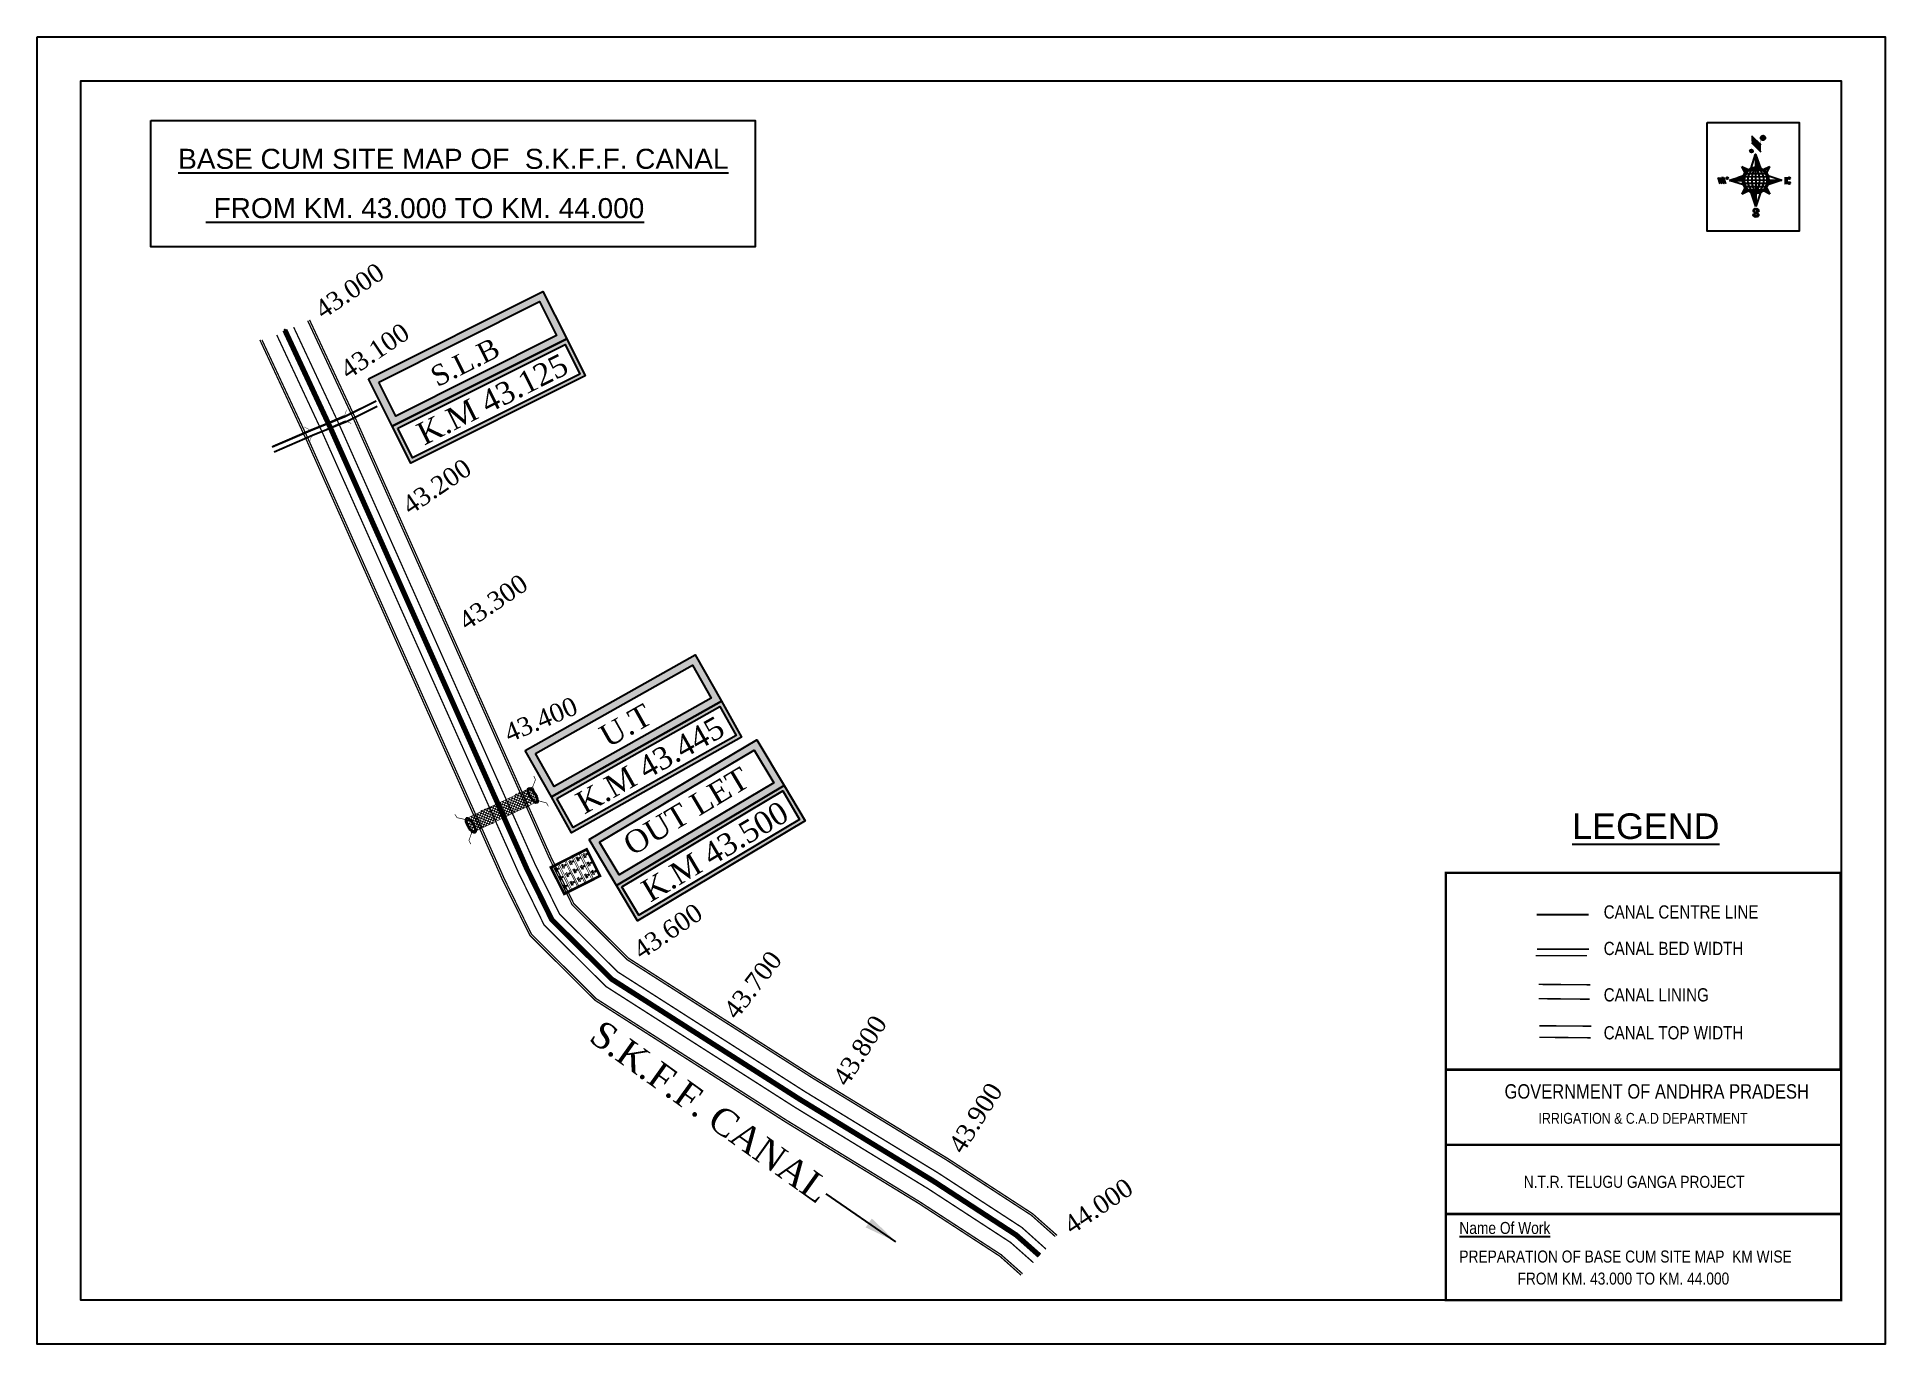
# Model space of a CAD drawing. Header units: inches. Extents: x 18 to 1417, y 2 to 991.
import ezdxf
from ezdxf.enums import TextEntityAlignment as Align

# ---------------------------------------------------------------- set-up
doc = ezdxf.new("R2010")
doc.units = ezdxf.units.IN
doc.header["$MEASUREMENT"] = 0
doc.linetypes.add('ACAD_ISO02W100', pattern=[15, 12, -3])
for name, color, linetype in [('AQUADUCT', 1, 'Continuous'), ('bed with', 5, 'Continuous'), ('BLOCK', 7, 'Continuous'), ('bord', 1, 'Continuous'), ('C LINE COO', 6, 'Continuous'), ('cahnige', 7, 'Continuous'), ('FRAME 025', 7, 'Continuous'), ('laying', 4, 'Continuous'), ('lining', 4, 'Continuous'), ('ROAD', 6, 'Continuous'), ('SLB', 11, 'Continuous'), ('STREAM', 4, 'Continuous'), ('TABLE', 7, 'Continuous'), ('TEXT', 7, 'Continuous'), ('TITLEBLOCK', 7, 'Continuous'), ('top of bund', 1, 'Continuous'), ('UT', 173, 'ACAD_ISO02W100'), ('V', 6, 'Continuous'), ('ZSTU', 7, 'Continuous')]:
    doc.layers.add(name, color=color, linetype=linetype)
doc.styles.add('5mm', font='times.ttf', dxfattribs={"height": 3})
doc.styles.add('A', font='arial.ttf')
doc.styles.add('ARIALN', font='ARIALN.TTF')
doc.styles.get("Standard").update_dxf_attribs({"font": 'arial.ttf'})
doc.dimstyles.get("Standard").update_dxf_attribs({"dimtxt": 0.18, "dimasz": 0.18, "dimexe": 0.18, "dimexo": 0.0625, "dimgap": 0.09, "dimtad": 0, "dimtih": 1, "dimtoh": 1, "dimdec": 4, "dimzin": 0, "dimdsep": 46, "dimtxsty": 'Standard', "dimcen": 0.09, "dimadec": 0, "dimazin": 0, "dimtfac": 1, "dimtdec": 4, "dimtofl": 0, "dimtmove": 0, "dimatfit": 3, "dimfxl": 1, "dimtolj": 1, "dimtzin": 0, "dimarcsym": 0})
pattern_1 = [(267.297113149, (-8720374.938, 50637915.138), (10.5367255337, -0.497431438), [])]
pattern_2 = [(357.297113149, (-8720374.938, 50637915.138), (0.497431438, 10.5367255337), [])]

# ---------------------------------------------------------------- blocks, each defined once
blk = doc.blocks.new('FGDFGDFG6YURT')
at = {"layer": 'ROAD', "color": 1, "linetype": 'Continuous', "lineweight": 25}
for points in [[(386103.5, 1482907.4, 0), (386134.5, 1482913, 0), (386162.3, 1482917.4, 0), (386187, 1482923.1, 0)], [(386104.2, 1482903.5, 0), (386135.2, 1482909.2, 0), (386163.1, 1482913.6, 0), (386187.9, 1482919.3, 0)], [(386104.3, 1482907.7, 0), (386135.3, 1482913.3, 0), (386163.2, 1482917.7, 0), (386188, 1482923.4, 0)]]:
    blk.add_polyline3d(points, dxfattribs=at)
at = {"layer": 'SLB'}
for points, const_width in [([(386134.6, 1482913.4), (386134.2, 1482913.4), (386130.6, 1482916.6)], 0.3), ([(386134.6, 1482913.4), (386148.2, 1482915.4), (386161.8, 1482917.9)], 0.5), ([(386161.9, 1482914.1), (386148.3, 1482911.6), (386134.8, 1482908.7)], 0.5), ([(386162, 1482918.2), (386148.4, 1482915.7), (386134.9, 1482912.9)], 0.5), ([(386161.8, 1482917.9), (386162.2, 1482917.9), (386164.8, 1482922)], 0.3), ([(386161.9, 1482914.1), (386162.2, 1482914), (386165.9, 1482910.9)], 0.3), ([(386134.8, 1482908.7), (386134.5, 1482908.7), (386131.9, 1482904.6)], 0.3)]:
    blk.add_lwpolyline(points, dxfattribs=dict(at, const_width=const_width))
blk = doc.blocks.new('GGF')
at = {"layer": 'STREAM'}
h = blk.add_hatch(dxfattribs=at)
h.set_pattern_fill('DASH', color=256, scale=10, angle=-6.0827, style=0)
h.set_pattern_definition([(353.91726508, (-115347.3726, 1016.3876), (1.3754179499, 1.1105068496), [1.25, -1.25])])
h.paths.add_polyline_path([(406186.8, 1485623.9), (406186.3, 1485618.2), (406185.8, 1485612.4), (406242.6, 1485608.9), (406242.9, 1485614.6), (406243.1, 1485620.4)])
at = {"layer": 'laying', "linetype": 'ByBlock', "extrusion": (0, 0, -1)}
for centre in [(406188.8, 1485618.1), (406240.8, 1485615)]:
    blk.add_ellipse(centre, major_axis=(0.4, -6.37), ratio=0.388717, dxfattribs=at)
at = {"layer": 'laying', "linetype": 'ByBlock'}
for points in [[(406189.2, 1485612.2), (406189.1, 1485612.2), (406189.1, 1485612.2), (406188.9, 1485612.3), (406188.8, 1485612.4), (406188.5, 1485612.6), (406188.4, 1485612.8), (406188, 1485613.3), (406187.7, 1485613.9), (406187.3, 1485615.2), (406187.1, 1485615.9), (406186.9, 1485617.5), (406186.8, 1485618.3), (406186.8, 1485619.9), (406186.9, 1485620.7), (406187.2, 1485622.1), (406187.4, 1485622.7), (406187.7, 1485623.4), (406187.9, 1485623.6), (406188.1, 1485623.8), (406188.2, 1485623.9), (406188.4, 1485624), (406188.5, 1485624), (406188.6, 1485623.9), (406188.7, 1485623.9), (406189, 1485623.8), (406189.1, 1485623.6), (406189.4, 1485623.3), (406189.5, 1485623.1), (406190, 1485622.3), (406190.2, 1485621.6), (406190.6, 1485620), (406190.8, 1485619), (406190.9, 1485617.2), (406190.8, 1485616.3), (406190.6, 1485614.6), (406190.4, 1485613.9), (406190.1, 1485613), (406189.9, 1485612.8), (406189.6, 1485612.4), (406189.5, 1485612.4), (406189.3, 1485612.3), (406189.3, 1485612.2), (406189.2, 1485612.2)], [(406241.2, 1485609.1), (406241.1, 1485609.1), (406241, 1485609.1), (406240.8, 1485609.2), (406240.7, 1485609.3), (406240.5, 1485609.5), (406240.4, 1485609.6), (406240, 1485610.2), (406239.7, 1485610.7), (406239.3, 1485612), (406239.1, 1485612.8), (406238.9, 1485614.4), (406238.8, 1485615.2), (406238.8, 1485616.8), (406238.9, 1485617.6), (406239.1, 1485618.9), (406239.3, 1485619.5), (406239.7, 1485620.2), (406239.8, 1485620.4), (406240.1, 1485620.7), (406240.2, 1485620.8), (406240.4, 1485620.8), (406240.4, 1485620.8), (406240.6, 1485620.8), (406240.7, 1485620.8), (406241, 1485620.6), (406241.1, 1485620.5), (406241.4, 1485620.2), (406241.5, 1485620), (406241.9, 1485619.2), (406242.2, 1485618.5), (406242.6, 1485616.8), (406242.7, 1485615.9), (406242.8, 1485614.1), (406242.8, 1485613.1), (406242.6, 1485611.5), (406242.4, 1485610.7), (406242, 1485609.9), (406241.9, 1485609.6), (406241.6, 1485609.3), (406241.5, 1485609.2), (406241.3, 1485609.1), (406241.2, 1485609.1), (406241.2, 1485609.1)]]:
    blk.add_open_spline(points, degree=3, knots=[0, 0, 0, 0, 0.189072, 0.189072, 0.378144, 0.378144, 0.567217, 0.567217, 0.964238, 0.964238, 1.36126, 1.36126, 1.758281, 1.758281, 2.155303, 2.155303, 2.552324, 2.552324, 2.807761, 2.807761, 3.01244, 3.01244, 3.217119, 3.217119, 3.421798, 3.421798, 3.626477, 3.626477, 3.831155, 3.831155, 4.280923, 4.280923, 4.73069, 4.73069, 5.180458, 5.180458, 5.630225, 5.630225, 5.896844, 5.896844, 6.112115, 6.112115, 6.283185, 6.283185, 6.283185, 6.283185], dxfattribs=at)
at = {"layer": 'UT', "ltscale": 0.2, "const_width": 0.5}
for points in [[(406181, 1485605.6), (406181.2, 1485608.6), (406185.8, 1485612.4), (406186.3, 1485618.2), (406186.8, 1485623.9), (406182.5, 1485628), (406182.5, 1485631)], [(406186.8, 1485623.9), (406243.1, 1485620.4)], [(406247.7, 1485627.4), (406247.6, 1485624.4), (406243.1, 1485620.4), (406242.9, 1485614.6), (406242.6, 1485608.9), (406247.1, 1485604.9), (406247.3, 1485602)], [(406185.8, 1485612.4), (406242.6, 1485608.9)]]:
    blk.add_lwpolyline(points, dxfattribs=at)
blk = doc.blocks.new('IN')
at = {"layer": 'ZSTU'}
for points in [[(319839.5, 1602417.4), (319839.6, 1602417.3), (319839.5, 1602417.1), (319839.3, 1602417.3)], [(319846.6, 1602417.4), (319846.8, 1602417.3), (319846.6, 1602417.1), (319846.4, 1602417.3)], [(319853.9, 1602417.4), (319854.1, 1602417.3), (319853.9, 1602417.1), (319853.7, 1602417.3)], [(319839.5, 1602411.6), (319839.6, 1602411.5), (319839.5, 1602411.3), (319839.3, 1602411.5)], [(319839.5, 1602405.5), (319839.6, 1602405.4), (319839.5, 1602405.2), (319839.3, 1602405.4)], [(319839.5, 1602399.3), (319839.6, 1602399.1), (319839.5, 1602398.9), (319839.3, 1602399.1)], [(319846.6, 1602411.6), (319846.8, 1602411.5), (319846.6, 1602411.3), (319846.4, 1602411.5)], [(319846.6, 1602405.5), (319846.8, 1602405.4), (319846.6, 1602405.2), (319846.4, 1602405.4)], [(319846.6, 1602399.3), (319846.8, 1602399.1), (319846.6, 1602398.9), (319846.4, 1602399.1)], [(319853.9, 1602411.6), (319854.1, 1602411.5), (319853.9, 1602411.3), (319853.7, 1602411.5)], [(319853.9, 1602405.5), (319854.1, 1602405.4), (319853.9, 1602405.2), (319853.7, 1602405.4)], [(319853.9, 1602399.3), (319854.1, 1602399.1), (319853.9, 1602398.9), (319853.7, 1602399.1)], [(319839.5, 1602393.2), (319839.6, 1602393), (319839.5, 1602392.8), (319839.3, 1602393)], [(319846.6, 1602393.2), (319846.8, 1602393), (319846.6, 1602392.8), (319846.4, 1602393)], [(319853.9, 1602393.2), (319854.1, 1602393), (319853.9, 1602392.8), (319853.7, 1602393)]]:
    blk.add_hatch(color=4, dxfattribs=at).paths.add_polyline_path(points)
at = {"layer": 'ZSTU', "color": 9, "const_width": 2}
blk.add_lwpolyline([(319836.1, 1602418.7), (319858.6, 1602418.7), (319858.6, 1602388.4), (319836.1, 1602388.4)], close=True, dxfattribs=at)
at = {"layer": 'ZSTU', "color": 8, "const_width": 0.5}
for points in [[(319836.1, 1602413.3), (319858.6, 1602413.3)], [(319836.1, 1602412), (319858.6, 1602412)], [(319836.1, 1602407.2), (319858.6, 1602407.2)], [(319836.1, 1602406.1), (319858.6, 1602406.1)], [(319836.1, 1602400.9), (319858.6, 1602400.9)], [(319836.1, 1602399.9), (319858.6, 1602399.9)], [(319836.1, 1602395), (319858.6, 1602395)], [(319836.1, 1602393.8), (319858.6, 1602393.8)]]:
    blk.add_lwpolyline(points, dxfattribs=at)
at = {"layer": 'ZSTU', "color": 4, "const_width": 0.5}
for points in [[(319839.5, 1602417.1), (319838.5, 1602416.1)], [(319839.5, 1602417.1), (319840.5, 1602416.1)], [(319839.5, 1602414.2), (319839.5, 1602416.7)], [(319846.6, 1602417.1), (319845.6, 1602416.1)], [(319846.6, 1602417.1), (319847.7, 1602416.1)], [(319846.6, 1602414.2), (319846.6, 1602416.7)], [(319853.9, 1602417.1), (319852.9, 1602416.1)], [(319853.9, 1602417.1), (319855, 1602416.1)], [(319853.9, 1602414.2), (319853.9, 1602416.7)], [(319839.5, 1602411.3), (319838.5, 1602410.3)], [(319839.5, 1602405.2), (319838.5, 1602404.2)], [(319839.5, 1602398.9), (319838.5, 1602397.9)], [(319839.5, 1602411.3), (319840.5, 1602410.3)], [(319839.5, 1602408.4), (319839.5, 1602410.9)], [(319839.5, 1602405.2), (319840.5, 1602404.2)], [(319839.5, 1602402.3), (319839.5, 1602404.9)], [(319839.5, 1602398.9), (319840.5, 1602397.9)], [(319839.5, 1602396.1), (319839.5, 1602398.6)], [(319846.6, 1602411.3), (319845.6, 1602410.3)], [(319846.6, 1602405.2), (319845.6, 1602404.2)], [(319846.6, 1602398.9), (319845.6, 1602397.9)], [(319846.6, 1602411.3), (319847.7, 1602410.3)], [(319846.6, 1602405.2), (319847.7, 1602404.2)], [(319846.6, 1602398.9), (319847.7, 1602397.9)], [(319846.6, 1602408.4), (319846.6, 1602410.9)], [(319846.6, 1602402.3), (319846.6, 1602404.9)], [(319846.6, 1602396.1), (319846.6, 1602398.6)], [(319853.9, 1602411.3), (319852.9, 1602410.3)], [(319853.9, 1602405.2), (319852.9, 1602404.2)], [(319853.9, 1602398.9), (319852.9, 1602397.9)], [(319853.9, 1602411.3), (319855, 1602410.3)], [(319853.9, 1602408.4), (319853.9, 1602410.9)], [(319853.9, 1602405.2), (319855, 1602404.2)], [(319853.9, 1602402.3), (319853.9, 1602404.9)], [(319853.9, 1602398.9), (319855, 1602397.9)], [(319853.9, 1602396.1), (319853.9, 1602398.6)], [(319839.5, 1602392.8), (319838.5, 1602391.9)], [(319839.5, 1602392.8), (319840.5, 1602391.8)], [(319839.5, 1602390), (319839.5, 1602392.5)], [(319846.6, 1602392.8), (319845.6, 1602391.9)], [(319846.6, 1602392.8), (319847.7, 1602391.8)], [(319846.6, 1602390), (319846.6, 1602392.5)], [(319853.9, 1602392.8), (319852.9, 1602391.9)], [(319853.9, 1602392.8), (319855, 1602391.8)], [(319853.9, 1602390), (319853.9, 1602392.5)]]:
    blk.add_lwpolyline(points, dxfattribs=at)
at = {"layer": 'ZSTU', "color": 4}
for points in [[(319838.2, 1602415.2), (319838.2, 1602415.8)], [(319838.5, 1602414.2), (319838.5, 1602414.8)], [(319839.5, 1602417.4), (319839.6, 1602417.3), (319839.5, 1602417.1), (319839.3, 1602417.3), (319839.5, 1602417.4)], [(319840, 1602415.2), (319840, 1602415.8)], [(319840.4, 1602414.3), (319840.4, 1602414.9)], [(319840.7, 1602415.3), (319840.7, 1602415.9)], [(319845.4, 1602415.2), (319845.4, 1602415.8)], [(319845.6, 1602414.2), (319845.6, 1602414.8)], [(319845.8, 1602415.2), (319845.8, 1602415.7)], [(319846.6, 1602417.4), (319846.8, 1602417.3), (319846.6, 1602417.1), (319846.4, 1602417.3), (319846.6, 1602417.4)], [(319847.1, 1602415.2), (319847.1, 1602415.8)], [(319847.5, 1602414.3), (319847.5, 1602414.9)], [(319847.8, 1602415.3), (319847.8, 1602415.9)], [(319852.6, 1602415.2), (319852.6, 1602415.8)], [(319852.9, 1602414.2), (319852.9, 1602414.8)], [(319853.1, 1602415.2), (319853.1, 1602415.7)], [(319853.9, 1602417.4), (319854.1, 1602417.3), (319853.9, 1602417.1), (319853.7, 1602417.3), (319853.9, 1602417.4)], [(319854.4, 1602415.2), (319854.4, 1602415.8)], [(319854.8, 1602414.3), (319854.8, 1602414.9)], [(319855.1, 1602415.3), (319855.1, 1602415.9)], [(319838.2, 1602409.4), (319838.2, 1602410)], [(319838.2, 1602403.3), (319838.2, 1602403.9)], [(319838.5, 1602408.4), (319838.5, 1602409)], [(319838.5, 1602402.3), (319838.5, 1602402.9)], [(319838.7, 1602409.4), (319838.7, 1602410)], [(319838.7, 1602403.3), (319838.7, 1602403.9)], [(319839.5, 1602411.6), (319839.6, 1602411.5), (319839.5, 1602411.3), (319839.3, 1602411.5), (319839.5, 1602411.6)], [(319839.5, 1602405.5), (319839.6, 1602405.4), (319839.5, 1602405.2), (319839.3, 1602405.4), (319839.5, 1602405.5)], [(319839.5, 1602399.3), (319839.6, 1602399.1), (319839.5, 1602398.9), (319839.3, 1602399.1), (319839.5, 1602399.3)], [(319840, 1602409.4), (319840, 1602410)], [(319840, 1602403.3), (319840, 1602403.9)], [(319840.4, 1602408.5), (319840.4, 1602409.1)], [(319840.4, 1602402.4), (319840.4, 1602403)], [(319840.7, 1602409.5), (319840.7, 1602410.1)], [(319840.7, 1602403.4), (319840.7, 1602404)], [(319845.4, 1602409.4), (319845.4, 1602410)], [(319845.4, 1602403.3), (319845.4, 1602403.9)], [(319845.6, 1602408.4), (319845.6, 1602409)], [(319845.6, 1602402.3), (319845.6, 1602402.9)], [(319845.8, 1602409.4), (319845.8, 1602410)], [(319845.8, 1602403.3), (319845.8, 1602403.9)], [(319846.6, 1602411.6), (319846.8, 1602411.5), (319846.6, 1602411.3), (319846.4, 1602411.5), (319846.6, 1602411.6)], [(319846.6, 1602405.5), (319846.8, 1602405.4), (319846.6, 1602405.2), (319846.4, 1602405.4), (319846.6, 1602405.5)], [(319846.6, 1602399.3), (319846.8, 1602399.1), (319846.6, 1602398.9), (319846.4, 1602399.1), (319846.6, 1602399.3)], [(319847.1, 1602409.4), (319847.1, 1602410)], [(319847.1, 1602403.3), (319847.1, 1602403.9)], [(319847.5, 1602408.5), (319847.5, 1602409.1)], [(319847.5, 1602402.4), (319847.5, 1602403)], [(319847.8, 1602409.5), (319847.8, 1602410.1)], [(319847.8, 1602403.4), (319847.8, 1602404)], [(319852.6, 1602409.4), (319852.6, 1602410)], [(319852.6, 1602403.3), (319852.6, 1602403.9)], [(319852.9, 1602408.4), (319852.9, 1602409)], [(319852.9, 1602402.3), (319852.9, 1602402.9)], [(319853.1, 1602409.4), (319853.1, 1602410)], [(319853.1, 1602403.3), (319853.1, 1602403.9)], [(319853.9, 1602411.6), (319854.1, 1602411.5), (319853.9, 1602411.3), (319853.7, 1602411.5), (319853.9, 1602411.6)], [(319853.9, 1602405.5), (319854.1, 1602405.4), (319853.9, 1602405.2), (319853.7, 1602405.4), (319853.9, 1602405.5)], [(319853.9, 1602399.3), (319854.1, 1602399.1), (319853.9, 1602398.9), (319853.7, 1602399.1), (319853.9, 1602399.3)], [(319854.4, 1602409.4), (319854.4, 1602410)], [(319854.4, 1602403.3), (319854.4, 1602403.9)], [(319854.8, 1602408.5), (319854.8, 1602409.1)], [(319854.8, 1602402.4), (319854.8, 1602403)], [(319855.1, 1602409.5), (319855.1, 1602410.1)], [(319855.1, 1602403.4), (319855.1, 1602404)], [(319838.2, 1602397), (319838.2, 1602397.6)], [(319838.2, 1602391), (319838.2, 1602391.6)], [(319838.5, 1602396.1), (319838.5, 1602396.7)], [(319838.5, 1602390), (319838.5, 1602390.6)], [(319838.7, 1602397), (319838.7, 1602397.6)], [(319838.7, 1602390.9), (319838.7, 1602391.5)], [(319839.5, 1602393.2), (319839.6, 1602393), (319839.5, 1602392.8), (319839.3, 1602393), (319839.5, 1602393.2)], [(319840, 1602397), (319840, 1602397.6)], [(319840, 1602391), (319840, 1602391.6)], [(319840.4, 1602396.2), (319840.4, 1602396.7)], [(319840.4, 1602390.1), (319840.4, 1602390.7)], [(319840.7, 1602397.1), (319840.7, 1602397.7)], [(319840.7, 1602391.1), (319840.7, 1602391.7)], [(319845.4, 1602397), (319845.4, 1602397.6)], [(319845.4, 1602391), (319845.4, 1602391.6)], [(319845.6, 1602396.1), (319845.6, 1602396.7)], [(319845.6, 1602390), (319845.6, 1602390.6)], [(319845.8, 1602397), (319845.8, 1602397.6)], [(319845.8, 1602390.9), (319845.8, 1602391.5)], [(319846.6, 1602393.2), (319846.8, 1602393), (319846.6, 1602392.8), (319846.4, 1602393), (319846.6, 1602393.2)], [(319847.1, 1602397), (319847.1, 1602397.6)], [(319847.1, 1602391), (319847.1, 1602391.6)], [(319847.5, 1602396.2), (319847.5, 1602396.7)], [(319847.5, 1602390.1), (319847.5, 1602390.7)], [(319847.8, 1602397.1), (319847.8, 1602397.7)], [(319847.8, 1602391.1), (319847.8, 1602391.7)], [(319852.6, 1602397), (319852.6, 1602397.6)], [(319852.6, 1602391), (319852.6, 1602391.6)], [(319852.9, 1602396.1), (319852.9, 1602396.7)], [(319852.9, 1602390), (319852.9, 1602390.6)], [(319853.1, 1602397), (319853.1, 1602397.6)], [(319853.1, 1602390.9), (319853.1, 1602391.5)], [(319853.9, 1602393.2), (319854.1, 1602393), (319853.9, 1602392.8), (319853.7, 1602393), (319853.9, 1602393.2)], [(319854.4, 1602397), (319854.4, 1602397.6)], [(319854.4, 1602391), (319854.4, 1602391.6)], [(319854.8, 1602396.2), (319854.8, 1602396.7)], [(319854.8, 1602390.1), (319854.8, 1602390.7)], [(319855.1, 1602397.1), (319855.1, 1602397.7)], [(319855.1, 1602391.1), (319855.1, 1602391.7)]]:
    blk.add_lwpolyline(points, dxfattribs=at)
blk = doc.blocks.new('*X6')
at = {"color": 0, "linetype": 'Continuous'}
for p, q in [((6321.6, 240.5), (6322.3, 241.2)), ((6321.6, 240.3), (6322.3, 241)), ((6321.6, 240.1), (6322.3, 240.8)), ((6321.6, 239.9), (6322.4, 240.7)), ((6321.6, 239.8), (6322.4, 240.6)), ((6321.6, 239.6), (6322.5, 240.5)), ((6321.6, 239.4), (6322.5, 240.3)), ((6321.6, 239.2), (6322.6, 240.2)), ((6321.7, 239.1), (6322.6, 240.1)), ((6321.8, 240.8), (6322.4, 241.4)), ((6321.8, 239), (6322.7, 240)), ((6321.8, 239), (6322.8, 239.9)), ((6321.9, 238.9), (6322.9, 239.8)), ((6322, 238.8), (6323, 239.7)), ((6322.1, 241.3), (6322.4, 241.6)), ((6322.1, 238.7), (6323.1, 239.6)), ((6322.2, 238.6), (6323.1, 239.6)), ((6322.3, 238.5), (6323.2, 239.5)), ((6322.4, 238.5), (6323.3, 239.4)), ((6322.5, 238.4), (6323.4, 239.3)), ((6322.7, 238.4), (6323.6, 239.3)), ((6322.8, 238.3), (6323.7, 239.2)), ((6322.9, 238.3), (6323.8, 239.1)), ((6323.1, 238.2), (6323.9, 239.1)), ((6323.2, 238.2), (6324, 239)), ((6323.3, 238.2), (6324.2, 239)), ((6323.5, 238.1), (6324.3, 238.9)), ((6323.7, 238.1), (6324.4, 238.9)), ((6323.8, 238.1), (6324.6, 238.8)), ((6324.1, 238.2), (6324.7, 238.8)), ((6324.3, 238.3), (6324.9, 238.8)), ((6324.6, 238.3), (6325.1, 238.8)), ((6324.8, 238.4), (6325.2, 238.8)), ((6325.1, 238.5), (6325.4, 238.8)), ((6325.4, 238.6), (6325.6, 238.8))]:
    blk.add_line(p, q, dxfattribs=at)
blk = doc.blocks.new('*X5')
at = {"color": 0, "linetype": 'Continuous'}
for p, q in [((6324.4, 240.3), (6324.5, 240.4)), ((6324.6, 240.3), (6324.8, 240.5)), ((6324.7, 240.2), (6325, 240.5)), ((6324.8, 240.2), (6325.2, 240.6)), ((6325, 240.1), (6325.5, 240.6)), ((6325.1, 240.1), (6325.6, 240.6)), ((6325.2, 240), (6325.8, 240.6)), ((6325.3, 240), (6326, 240.6)), ((6325.4, 239.9), (6326.1, 240.6)), ((6325.5, 239.8), (6326.2, 240.5)), ((6325.6, 239.8), (6326.3, 240.5)), ((6325.7, 239.7), (6326.5, 240.4)), ((6325.9, 239.6), (6326.6, 240.3)), ((6326, 239.5), (6326.7, 240.3)), ((6326, 239.4), (6326.8, 240.2)), ((6326.1, 239.3), (6327, 240.2)), ((6326.2, 239.3), (6327.1, 240.1)), ((6326.3, 239.2), (6327.1, 240)), ((6326.4, 239.1), (6327.2, 239.9)), ((6326.5, 239), (6327.3, 239.8)), ((6326.5, 238.9), (6327.4, 239.7)), ((6326.6, 238.8), (6327.5, 239.6)), ((6326.7, 238.7), (6327.5, 239.5)), ((6326.8, 238.6), (6327.6, 239.4)), ((6326.8, 238.5), (6327.7, 239.3)), ((6326.8, 236.5), (6327.4, 237)), ((6326.9, 238.3), (6327.8, 239.2)), ((6326.9, 238.2), (6327.9, 239.1)), ((6326.9, 236.8), (6327.6, 237.4)), ((6327, 238.1), (6327.8, 239)), ((6327, 237.9), (6327.8, 238.8)), ((6327, 237.8), (6327.8, 238.6)), ((6327, 237.6), (6327.8, 238.4)), ((6327, 237.4), (6327.8, 238.2)), ((6327, 237.3), (6327.8, 238)), ((6327, 237.1), (6327.8, 237.9))]:
    blk.add_line(p, q, dxfattribs=at)
blk = doc.blocks.new('H')
at = {"layer": 'bord', "extrusion": (0.000427885, 0.004792, 0.999988)}
h = blk.add_hatch(dxfattribs=at)
h.set_pattern_fill('LINE', color=8, scale=84.387686, angle=-2.7029, style=0)
h.set_pattern_definition(pattern_2)
h.paths.add_polyline_path([(-492, 786, -0.090992), (-448, 775), (-486, 912)])
h = blk.add_hatch(dxfattribs=at)
h.set_pattern_fill('LINE', color=8, scale=84.387686, angle=-92.7029, style=0)
h.set_pattern_definition(pattern_1)
h.paths.add_polyline_path([(-625, 665, -0.090992), (-615, 710), (-751, 671)])
h = blk.add_hatch(dxfattribs=at)
h.set_pattern_fill('LINE', color=8, scale=84.387686, angle=-92.7029, style=0)
h.set_pattern_definition(pattern_1)
h.paths.add_polyline_path([(-246, 647), (-372, 653, -0.090992), (-382, 609)])
h = blk.add_hatch(dxfattribs=at)
h.set_pattern_fill('LINE', color=8, scale=84.387686, angle=-2.7029, style=0)
h.set_pattern_definition(pattern_2)
h.paths.add_polyline_path([(-504, 533, -0.090992), (-549, 543), (-510, 406)])
for p, q in [((-516, 1087, -1217), (-432, 994, -1217)), ((-538, 774, -1216), (-487, 906, -1216)), ((-519, 1020, -1217), (-435, 927, -1216)), ((-487, 906, -1216), (-493, 780, -1216)), ((-487, 906, -1216), (-448, 769, -1216)), ((-627, 794, -1216), (-567, 760, -1216)), ((-627, 794, -1216), (-584, 747, -1215)), ((-599, 731, -1215), (-627, 794, -1216)), ((-421, 753, -1216), (-359, 781, -1216)), ((-359, 781, -1216), (-405, 739, -1216)), ((-359, 781, -1216), (-392, 721, -1215)), ((-865, 701, -1215), (-847, 638, -1215)), ((-847, 700, -1215), (-829, 637, -1215)), ((-829, 699, -1215), (-811, 636, -1215)), ((-829, 699, -1215), (-811, 698, -1215)), ((-811, 698, -1215), (-794, 635, -1215)), ((-752, 665, -1215), (-615, 704, -1215)), ((-752, 665, -1215), (-625, 659, -1215)), ((-619, 614, -1215), (-752, 665, -1215)), ((-639, 526, -1214), (-606, 585, -1215)), ((-639, 526, -1214), (-593, 568, -1215)), ((-577, 553, -1215), (-639, 526, -1214)), ((-371, 513, -1214), (-431, 546, -1215)), ((-371, 513, -1214), (-414, 560, -1215)), ((-399, 576, -1215), (-371, 513, -1214)), ((-246, 641, -1215), (-383, 603, -1215)), ((-379, 693, -1215), (-246, 641, -1215)), ((-373, 647, -1215), (-246, 641, -1215)), ((-213, 669, -1215), (-217, 601, -1215)), ((-197, 600, -1215), (-194, 668, -1215)), ((-511, 400, -1214), (-549, 537, -1214)), ((-460, 533, -1215), (-511, 400, -1214)), ((-505, 527, -1214), (-511, 400, -1214))]:
    blk.add_line(p, q, dxfattribs=at)
at = {"layer": 'bord', "color": 8, "linetype": 'ByBlock', "extrusion": (0.000427885, 0.004792, 0.999988)}
for p, q in [((-386, 711, -1215), (-605, 722, -1215)), ((-411, 744, -1216), (-578, 752, -1216)), ((-493, 780, -1216), (-505, 527, -1214)), ((-373, 647, -1215), (-625, 659, -1215)), ((-378, 616, -1215), (-623, 628, -1215)), ((-375, 679, -1215), (-620, 691, -1215)), ((-392, 585, -1215), (-611, 595, -1215)), ((-420, 555, -1215), (-587, 562, -1215))]:
    blk.add_line(p, q, dxfattribs=at)
at = {"layer": 'bord', "extrusion": (0.000427885, 0.004792, 0.999988), "elevation": -1212}
for points, const_width in [([(-522, 960), (-516, 1093)], 1.61), ([(-434, 933), (-428, 1066)], 1.61), ([(-870, 707), (-846, 706)], 0.642), ([(-829, 643), (-855, 644)], 0.642), ([(-829, 643), (-821, 678)], 0.642), ([(-811, 642), (-784, 641)], 0.642), ([(-793, 641), (-782, 694)], 0.642), ([(-177, 605), (-226, 607)], 0.706), ([(-223, 676), (-174, 673)], 0.706), ([(-195, 645), (-185, 644)], 0.706)]:
    blk.add_lwpolyline(points, dxfattribs=dict(at, const_width=const_width))
for points, const_width in [([(-414, 1073, 1), (-398, 1058, 1)], 22.3), ([(-530, 950, 1), (-520, 939, 1)], 14.8), ([(-776, 697, 1), (-769, 690, 1)], 8.9), ([(-180, 618, 1), (-173, 611, 1)], 9.79), ([(-178, 667, 1), (-171, 660, 1)], 9.79), ([(-490, 362, 1), (-498, 369, 1)], 11.1), ([(-525, 322, 1), (-533, 329, 1)], 11.1)]:
    blk.add_lwpolyline(points, format="xyb", close=True, dxfattribs=dict(at, const_width=const_width))
for points in [[(-537, 317), (-531, 310), (-520, 307), (-505, 307), (-494, 310), (-486, 318), (-487, 326), (-491, 333), (-494, 336), (-503, 341), (-522, 347), (-530, 352), (-534, 355), (-537, 363), (-537, 373), (-530, 381), (-520, 384), (-504, 384), (-493, 380), (-487, 373)], [(-522, 348), (-526, 354), (-528, 361), (-528, 371), (-526, 375), (-521, 381), (-515, 384)], [(-505, 307), (-499, 312), (-497, 319), (-497, 327), (-501, 335), (-509, 343)]]:
    blk.add_lwpolyline(points, dxfattribs=at)
at = {"layer": 'bord', "extrusion": (0.000427885, 0.004792, 0.999988)}
for centre, radius in [((-406, 1065, -1212), 22.3), ((-525, 944, -1212), 14.8), ((-498, 659, -1212), 127), ((-773, 694, -1212), 8.9), ((-177, 615, -1212), 9.79), ((-174, 663, -1212), 9.79), ((-494, 365, -1212), 11.1), ((-529, 325, -1212), 11.1)]:
    blk.add_circle(centre, radius, dxfattribs=at)
at = {"layer": 'bord', "color": 8, "linetype": 'ByBlock', "extrusion": (0.000427885, 0.004792, 0.999988)}
for centre, radius, start, end in [((-482, 658, -1212), 128, 94.9254, 259.6691), ((-437, 656, -1212), 141, 113.2864, 241.308), ((-316, 651, -1212), 222, 142.5892, 212.0053), ((-560, 662, -1212), 141, 293.2864, 61.308), ((-681, 668, -1212), 222, 322.5892, 32.0053), ((-515, 660, -1212), 128, 274.9254, 79.6691)]:
    blk.add_arc(centre, radius, start, end, dxfattribs=at)
at = {"layer": 'bord', "extrusion": (0.000427885, 0.004792, 0.999988)}
for points in [[(-516, 1093, -1212), (-431, 1000, -1212), (-519, 1026, -1212), (-434, 933, -1212)], [(-864, 707, -1212), (-846, 706, -1212), (-846, 644, -1212), (-829, 643, -1212)], [(-829, 705, -1212), (-811, 704, -1212), (-811, 642, -1212), (-793, 641, -1212)], [(-193, 674, -1212), (-197, 606, -1212), (-213, 675, -1212), (-216, 607, -1212)]]:
    blk.add_solid(points, dxfattribs=at)
at = {"layer": 'bord', "extrusion": (0.000427885, 0.004792, 0.999988), "xscale": 7.977342409717546, "yscale": 7.977342408231451, "zscale": 7.977342408476333, "rotation": 138.0840426661453}
for name, p in [('*X5', (38301, -31929, -1212)), ('*X6', (38314, -31951, -1212))]:
    blk.add_blockref(name, p, dxfattribs=at)
blk = doc.blocks.new('KKKK')
at = {"layer": 'cahnige', "color": 1, "style": '5mm'}
blk.add_text('S.K.F.F. CANAL', height=20, rotation=19.1758, dxfattribs=at).set_placement((317677.4, 1602113.8))
at = {"layer": 'ZSTU', "color": 1}
blk.add_leader([(317936.6, 1602216.4), (317876.5, 1602194.2)], dimstyle='Standard', override={"dimasz": 25, "dimgap": 0.09, "dimtad": 0}, dxfattribs=at)

msp = doc.modelspace()

# ---------------------------------------------------------------- hatches: boundary and pattern name
at = {"layer": 'C LINE COO'}
h = msp.add_hatch(color=135, dxfattribs=at)
h.set_gradient(color1=(141, 177, 78), color2=(107, 135, 59), one_color=1, tint=0.38)
h.paths.add_polyline_path([(276.9, 730), (398.7, 790.9), (411.5, 765.1), (289.8, 704.2)], flags=16)
h.paths.add_polyline_path([(269.2, 732.5), (401.2, 798.6), (419.2, 762.6), (287.2, 696.6)])
h = msp.add_hatch(color=200, dxfattribs=at)
h.paths.add_polyline_path([(291.3, 695.2), (417.9, 758.5), (429.1, 736), (302.5, 672.7)], flags=16)
h.paths.add_polyline_path([(287.2, 696.6), (419.2, 762.6), (433.2, 734.7), (301.2, 668.6)])
h = msp.add_hatch(color=135, dxfattribs=at)
h.set_gradient(color1=(141, 177, 78), color2=(107, 135, 59), one_color=1, tint=0.38)
h.paths.add_polyline_path([(395.6, 449.1), (514.3, 515.9), (528.4, 490.8), (409.8, 424)], flags=16)
h.paths.add_polyline_path([(387.8, 451.2), (516.4, 523.7), (536.2, 488.6), (407.6, 416.2)])
h = msp.add_hatch(color=200, dxfattribs=at)
h.paths.add_polyline_path([(411.7, 415), (535, 484.5), (547.4, 462.6), (424.1, 393.1)], flags=16)
h.paths.add_polyline_path([(407.6, 416.2), (536.2, 488.6), (551.5, 461.4), (422.9, 389)])
h = msp.add_hatch(color=135, dxfattribs=at)
h.set_gradient(color1=(141, 177, 78), color2=(107, 135, 59), one_color=1, tint=0.38)
h.paths.add_polyline_path([(444.1, 381.8), (561, 451.5), (575.8, 426.8), (458.8, 357.1)], flags=16)
h.paths.add_polyline_path([(436.2, 383.8), (563, 459.4), (583.6, 424.8), (456.8, 349.2)])
h = msp.add_hatch(color=200, dxfattribs=at)
h.paths.add_polyline_path([(461, 348.2), (582.6, 420.7), (595.4, 399.1), (473.8, 326.6)], flags=16)
h.paths.add_polyline_path([(456.8, 349.2), (583.6, 424.8), (599.6, 398), (472.8, 322.4)])

# ---------------------------------------------------------------- linework, layer by layer
at = {"linetype": 'ByBlock'}
for points in [[(18.4, 991.1), (1416.7, 991.1), (1416.7, 2.2), (18.4, 2.2)], [(1383.4, 35.5), (51.6, 35.5), (51.6, 957.8), (1383.4, 957.8)]]:
    msp.add_lwpolyline(points, close=True, dxfattribs=at)
at = {"linetype": 'ByBlock', "elevation": -0.1}
msp.add_lwpolyline([(1282.1, 926.4), (1351.7, 926.4), (1351.7, 844.2), (1282.1, 844.2)], close=True, dxfattribs=at)
at = {"layer": 'bed with'}
for points, const_width in [([(781.8, 74.1), (763.6, 90.4), (700.3, 131.6), (599.1, 193.4), (457.7, 283.8), (413.8, 327.5), (395.4, 364.8), (247.1, 697.7), (212.6, 771.5)], 1), ([(772.3, 63.8), (755, 79.1), (692.8, 119.6), (591.6, 181.5), (448.9, 272.7), (402.1, 319.2), (382.7, 358.8), (234.3, 691.8), (199.8, 765.6)], 1), ([(1191.3, 296.1), (1189, 296.1), (1152.6, 296.1), (1152.4, 296.1)], 1.11), ([(1192.6, 301), (1189.1, 301), (1153.4, 301)], 1.11)]:
    msp.add_lwpolyline(points, dxfattribs=dict(at, const_width=const_width))
at = {"layer": 'BLOCK', "color": 4}
for p in [(205.8, 769.4), (230, 717.7), (271.6, 625.3), (312.3, 534), (353, 442.6), (450.4, 281.1), (525.1, 232.3), (609.6, 178.7), (694.9, 126.6)]:
    msp.add_point(p, dxfattribs=at)
at = {"layer": 'C LINE COO', "color": 105}
for points in [[(269.2, 732.5), (401.2, 798.6), (419.2, 762.6), (287.2, 696.6)], [(276.9, 730), (398.7, 790.9), (411.5, 765.1), (289.8, 704.2)], [(387.8, 451.2), (516.4, 523.7), (536.2, 488.6), (407.6, 416.2)], [(395.6, 449.1), (514.3, 515.9), (528.4, 490.8), (409.8, 424)], [(436.2, 383.8), (563, 459.4), (583.6, 424.8), (456.8, 349.2)], [(444.1, 381.8), (561, 451.5), (575.8, 426.8), (458.8, 357.1)]]:
    msp.add_lwpolyline(points, close=True, dxfattribs=at)
at = {"layer": 'C LINE COO', "const_width": 4}
msp.add_lwpolyline([(776.9, 69.1), (759.3, 84.7), (696.5, 125.6), (595.3, 187.5), (453.3, 278.2), (407.9, 323.3), (389, 361.8), (240.7, 694.7), (205.9, 769.3)], dxfattribs=at)
at = {"layer": 'C LINE COO'}
for p in [(239.7, 696.9), (370.3, 403.8), (395.8, 348)]:
    msp.add_point(p, dxfattribs=at)
at = {"layer": 'FRAME 025', "lineweight": -3, "const_width": 1.82}
for points in [[(1084.3, 358.8), (1383, 358.8), (1383, 209.8), (1084.3, 209.8)], [(1084.3, 209.8), (1383.4, 209.8), (1383.4, 35.5), (1084.3, 35.5)]]:
    msp.add_lwpolyline(points, close=True, dxfattribs=at)
for points in [[(1084.3, 152.9), (1383.4, 152.9)], [(1084.3, 100.6), (1383.4, 100.6)], [(1084.3, 35.5), (1383.4, 35.5)]]:
    msp.add_lwpolyline(points, dxfattribs=at)
at = {"layer": 'lining'}
for points, const_width in [([(788.9, 83.5), (770.7, 99.7), (706.5, 141.5), (605.3, 203.4), (465.1, 292.9), (423.4, 334.4), (406, 369.8), (257.7, 702.5), (223.2, 776.4)], 1), ([(764.1, 55.4), (747.9, 69.8), (686.5, 109.7), (585.4, 171.6), (441.5, 263.5), (392.5, 312.3), (372.1, 353.9), (223.6, 686.9), (188.6, 761.9)], 1), ([(1154.5, 274.3), (1181.9, 274.1), (1193.8, 274)], 1.11), ([(1154.5, 263.5), (1184.3, 263.2), (1193.2, 263.1)], 1.11)]:
    msp.add_lwpolyline(points, dxfattribs=dict(at, const_width=const_width))
at = {"layer": 'top of bund', "color": 1, "const_width": 1}
for points in [[(790.2, 84.4), (771.6, 100.9), (707.3, 142.7), (606.1, 204.6), (466, 294.1), (424.6, 335.3), (407.4, 370.4), (259.1, 703.1), (224.6, 777)], [(762.9, 54.4), (747, 68.6), (685.7, 108.5), (584.6, 170.3), (440.6, 262.3), (391.3, 311.4), (370.7, 353.2), (222.2, 686.3), (187, 761.9)]]:
    msp.add_lwpolyline(points, dxfattribs=at)
at = {"layer": 'top of bund', "const_width": 1.11}
for points in [[(1155.1, 243), (1182.4, 242.8), (1194.4, 242.7)], [(1193.9, 233.9), (1185.1, 234), (1155.2, 234.3)]]:
    msp.add_lwpolyline(points, dxfattribs=at)
at = {"layer": 'V', "color": 6, "const_width": 0.254}
msp.add_lwpolyline([(1192.4, 327.2), (1189.5, 327.2), (1153.3, 327.2)], dxfattribs=at)
at = {"layer": 'V', "color": 6}
msp.add_lwpolyline([(1153.3, 327.2), (1192.4, 327.2)], dxfattribs=at)
at = {"layer": 'ZSTU'}
msp.add_lwpolyline([(104.4, 927.8), (561.9, 927.8), (561.9, 832.4), (104.4, 832.4)], close=True, dxfattribs=at)
at = {"layer": 'ZSTU', "color": 200}
for points in [[(287.2, 696.6), (419.2, 762.6), (433.2, 734.7), (301.2, 668.6)], [(291.3, 695.2), (417.9, 758.5), (429.1, 736), (302.5, 672.7)], [(407.6, 416.2), (536.2, 488.6), (551.5, 461.4), (422.9, 389)], [(411.7, 415), (535, 484.5), (547.4, 462.6), (424.1, 393.1)], [(456.8, 349.2), (583.6, 424.8), (599.6, 398), (472.8, 322.4)], [(461, 348.2), (582.6, 420.7), (595.4, 399.1), (473.8, 326.6)]]:
    msp.add_lwpolyline(points, close=True, dxfattribs=at)

# ---------------------------------------------------------------- block references
at = {"layer": 'AQUADUCT', "color": 1, "xscale": 0.07807340295334138, "yscale": 0.07807340286672115, "zscale": 0.07807340292724047, "rotation": 3.078330652974644}
msp.add_blockref('H', (1360.5, 833.8, 94.8), dxfattribs=at)
at = {"layer": 'laying', "color": 1, "linetype": 'ByBlock', "rotation": 13.12038948002823}
msp.add_blockref('FGDFGDFG6YURT', (-39211.2, -1531160.2), dxfattribs=at)
at = {"layer": 'laying', "color": 6, "linetype": 'ByBlock', "rotation": 209.0584997160315}
msp.add_blockref('GGF', (-366115.2, 1496318.9), dxfattribs=at)
at = {"layer": 'ZSTU'}
for name, p, rotation in [('IN', (-1574427, -435344.6), 296.7529765199776), ('KKKK', (-1491456.1, -664560), 305.2334266206142)]:
    msp.add_blockref(name, p, dxfattribs=dict(at, rotation=rotation))

# ---------------------------------------------------------------- texts
at = {"layer": 'cahnige', "style": '5mm'}
for s, rotation, p in [('43.000', 34.1503, (234.8, 777.2)), ('43.100', 34.1503, (253.9, 731.7)), ('43.200', 34.1503, (300.8, 629.1)), ('43.300', 34.1503, (343.5, 541.7)), ('43.400', 22.8549, (375.7, 457.2)), ('43.600', 34.1503, (475.7, 292.7)), ('43.700', 52.3459, (547.7, 247)), ('43.800', 57.6182, (631.3, 196.3)), ('43.900', 57.6182, (718.8, 145.3)), ('44.000', 34.1503, (801.4, 84.7))]:
    msp.add_text(s, height=13.88, rotation=rotation, dxfattribs=at).set_placement(p)
at = {"layer": 'TABLE', "extrusion": (0.000201441, 0.004807, 0.999988), "style": 'A'}
msp.add_text('%%ULEGEND', height=19.4, rotation=359.9999, dxfattribs=at).set_placement((1235.7, 394, 2.1), align=Align.MIDDLE)
at = {"layer": 'TEXT', "color": 6}
for s, p in [('%%UBASE CUM SITE MAP OF  S.K.F.F. CANAL', (125.2, 891.3)), ('%%U FROM KM. 43.000 TO KM. 44.000', (146.1, 854))]:
    msp.add_text(s, height=15.155, dxfattribs=at).set_placement(p)
at = {"layer": 'TITLEBLOCK', "extrusion": (0.000201441, 0.004807, 0.999988), "style": 'ARIALN'}
for s, height, p in [('CANAL CENTRE LINE', 10.003, (1203.8, 324.1, 1.8)), ('CANAL BED WIDTH', 10.003, (1203.8, 296.5, 1.7)), ('CANAL LINING', 10.003, (1203.8, 261.4, 1.5)), ('CANAL TOP WIDTH', 10.003, (1203.8, 232.7, 1.4)), ('GOVERNMENT OF ANDHRA PRADESH ', 10.9, (1128.8, 187.9, -0.3)), ('IRRIGATION & C.A.D DEPARTMENT', 8.175, (1154.5, 168.9, -0.3)), ('N.T.R. TELUGU GANGA PROJECT', 9.084, (1143.3, 120.4, -0.2)), ('%%UName Of Work', 9.084, (1094.6, 85.5, -0.4)), ('PREPARATION OF BASE CUM SITE MAP  KM WISE', 9.084, (1094.6, 63.9, -0.5))]:
    msp.add_text(s, height=height, rotation=359.9999, dxfattribs=at).set_placement(p)
at = {"layer": 'TITLEBLOCK', "style": 'ARIALN'}
msp.add_text(' FROM KM. 43.000 TO KM. 44.000', height=9.084, rotation=359.9999, dxfattribs=at).set_placement((1135.7, 47.2))
at = {"layer": 'ZSTU', "style": '5mm'}
for s, height, rotation, p in [('S.L.B', 15.47, 26.5723, (321.3, 726)), ('K.M 43.125', 16.84, 26.5723, (311.4, 681.9)), ('K.M 43.445', 16.84, 29.391, (432.5, 402.7)), ('U.T', 16.84, 29.391, (450.4, 453)), ('OUT LET', 16.84, 30.794, (468.7, 371.2)), ('K.M 43.500', 16.84, 30.794, (482.5, 336.1))]:
    msp.add_text(s, height=height, rotation=rotation, dxfattribs=at).set_placement(p)

doc.saveas('drawing.dxf')
